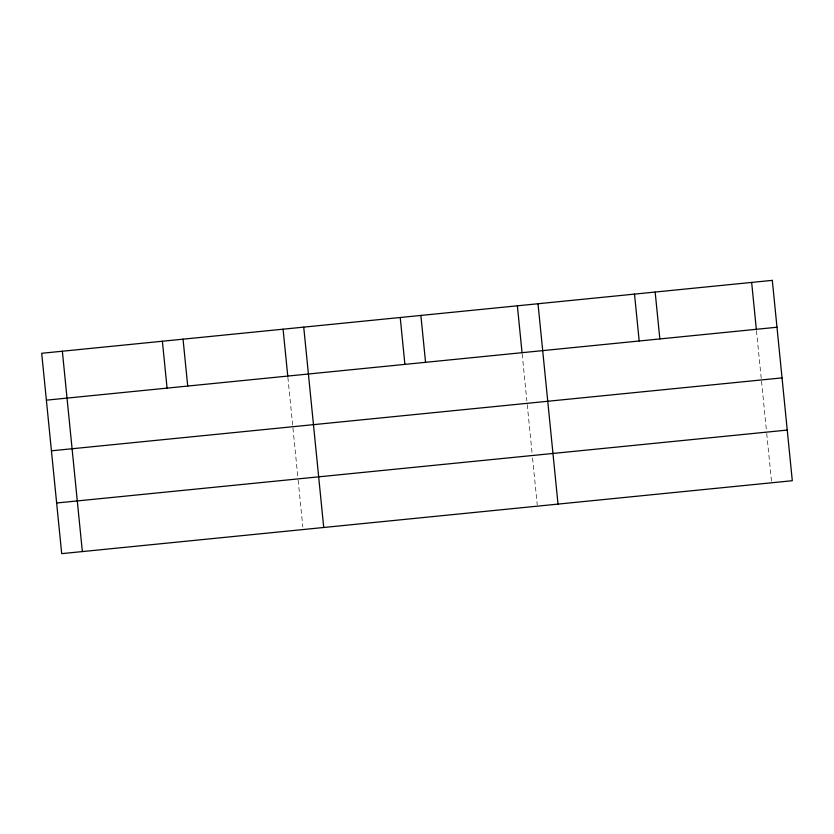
<?xml version="1.0" encoding="UTF-8"?>
<svg xmlns="http://www.w3.org/2000/svg" width="834" height="834" viewBox="0 0 834 834"><rect width="100%" height="100%" fill="white"/><g stroke="black" fill="none" stroke-linecap="round" stroke-linejoin="round"><path stroke-width="0.63" stroke-dasharray="4.17 3.13" d="M756.459 330.566L761.265 378.678M761.515 381.221L766.467 430.855M766.727 433.399L771.523 481.51M522.178 353.95L526.848 400.8M527.234 404.605L532.061 452.966M532.561 458.043L537.242 504.893M287.886 377.343L292.692 425.455M292.942 427.988L297.905 477.621M298.155 480.165L302.825 527.015"/><path stroke-width="1.25" d="M46.381 400.164L776.986 327.241M51.437 450.808L782.042 377.885M56.639 502.996L787.244 430.073M751.653 282.424L756.334 329.305M655.159 292.056L659.84 338.938M634.507 294.121L639.188 340.991M538.013 303.743L558.019 504.101M517.372 305.807L522.053 352.688M420.878 315.44L425.559 362.321M400.226 317.504L404.907 364.385M303.732 327.137L323.728 527.484M283.08 329.19L287.761 376.071M183.042 339.177L187.723 386.059M162.39 341.242L167.071 388.123M62.352 351.229L82.347 551.576M772.305 280.36L41.7 353.282L61.695 553.64L792.3 480.718L772.305 280.36"/></g></svg>
